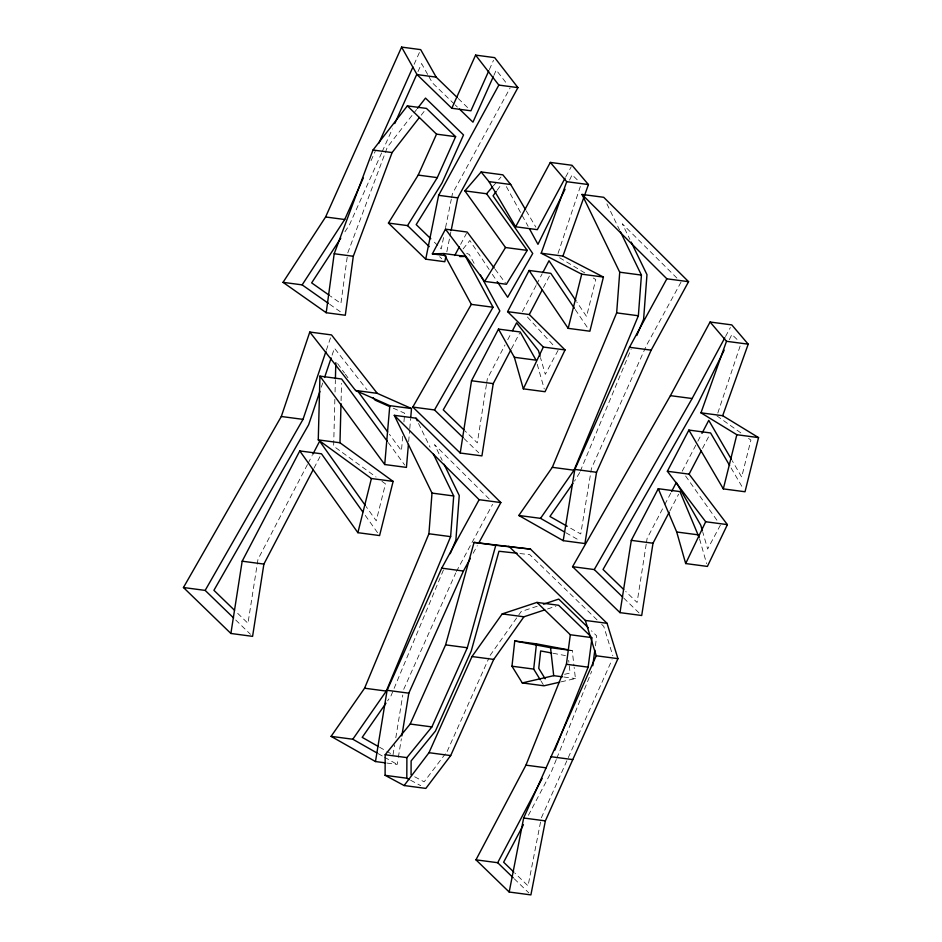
<?xml version="1.0" encoding="UTF-8"?>
<svg xmlns="http://www.w3.org/2000/svg" width="942" height="942" viewBox="0 0 942 942"><rect width="100%" height="100%" fill="white"/><g stroke="black" fill="none" stroke-linecap="round" stroke-linejoin="round"><path stroke-width="0.71" stroke-dasharray="4.71 3.53" d="M334.869 399.326L333.645 446.19L376.046 477.017M335.058 392.002L335.364 380.285M341.075 400.75L341.534 383.359M402.693 436.323L401.457 450.735L389.376 434.25M403.941 421.898L404.695 413.244L391.236 407.285M408.663 441.562L409.652 430.07M409.782 428.634L410.641 418.589M595.403 645.859L596.722 635.909L591.446 630.799M347.186 257.225L340.922 303.465L330.383 296.059M486.437 384.513L477.323 442.858L464.936 430.859M486.661 383.088L487.332 378.814L505.018 344.949M646.212 544.123L637.086 602.468L625.735 591.47M646.436 542.698L647.107 538.424L664.098 505.866M393.014 754.86L394.639 744.887M395.805 737.763L402.776 695.031M387.068 763.091L397.194 764.433L398.125 758.734M398.36 757.297L401.374 738.775M540.543 822.025L528.05 885.869L514.827 873.057M443.552 237.549L441.256 248.888L431.86 239.786M445.554 227.623L451.3 199.257M451.583 197.832L452.454 193.581L510.117 87.971M446.826 251.785L449.699 237.596M449.982 236.171L450.841 231.92M558.029 253.445L580.343 186.481M717.804 413.055L741.036 343.3M326.368 350.153L331.031 336.306M321.293 387.197L322.706 383.017M332.102 355.181L334.445 348.222L366.968 389.741M347.775 252.892L387.35 147.129L413.079 114.064M556.286 759.523L551.388 771.722L527.52 816.973M556.84 758.169L591.67 671.363M443.447 569.945L390.883 696.126L387.609 700.836M579.742 472.519L574.514 481.127M580.307 471.165L631.175 349.058M371.042 160.658L375.222 151.297M414.115 64.35L419.508 52.305M381.64 152.898L349.447 224.867L343.936 233.322M382.228 151.568L392.367 128.913M418.001 71.604L421.58 63.609L427.668 74.43M489.345 69.602L493.502 60.3M493.867 75.431L496.257 70.085L507.514 84.615M403.706 689.332L455.775 572.913M456.375 571.57L492.584 504.335M447.132 751.481L488.922 658.046M541.367 817.774L612.041 659.789M569.545 180.075L572.124 174.835L579.236 181.724M729.32 339.685L731.899 334.445L739.011 341.334M307.457 464.547L257.99 559.277L247.97 623.31L236.619 612.312M308.128 463.252L312.202 455.457M314.027 468.068L320.798 455.092M507.738 339.744L511.141 333.233M522.433 311.602L536.057 285.508M536.74 284.213L542.18 273.781M511.435 348.752L519.537 333.256M543.428 287.498L549.48 275.912M664.781 504.571L670.904 492.843M682.208 471.212L697.186 442.516M697.869 441.209L701.272 434.686M669.856 510.953L678.629 494.161M702.52 448.404L709.244 435.522M460.626 244.39L466.525 233.275M558.041 350.412L545.3 374.315L540.472 357.595M720.394 525.118L707.654 549.009L702.826 532.301M565.777 176.872L571.323 166.581M725.528 336.529L730.391 327.486M473.143 553.284L477.3 545.677M681.007 282.164L646.506 345.337L591.435 468.445L580.755 533.973L568.415 526.978M490.123 655.373L517.841 616.28M518.677 615.091L521.197 611.535L537.882 606.012M497.093 190.296L501.132 184.785M445.366 753.812L424.159 781.836L413.444 776.114M413.962 112.922L416.623 109.507M421.18 115.207L424.701 110.673M463.099 248.935L469.834 240.516L489.157 269.494M493.29 185.963L500.944 177.061M547.538 608.968L555.862 606.201M564.576 674.307L570.11 673.024L568.674 660.33M561.138 681.843L575.421 678.546L574.149 667.36M519.925 553.555L529.722 554.638L597.522 620.342M569.345 650.192L572.241 650.569L573.984 665.959M563.846 677.015L575.421 678.546M569.38 650.039L572.241 650.569M553.048 653.265L565.435 655.585M466.69 253.339L469.328 254.493L474.179 263.466M410.618 780.247L420.768 785.687M565.895 532.748L579.848 540.661M379.461 747.159L385.619 750.656M386.856 751.363L390.553 753.459M378.166 753.635L383.241 756.508M384.513 757.227L397.194 764.433M559.595 257.731L585.794 273.521M593.283 278.031L595.768 279.538L586.548 316.477L576.751 301.935M329.712 304.29L342.9 313.568M716.874 415.846L741.519 433.391M748.549 438.407L750.904 440.079L741.672 477.017L732.169 460.65M381.934 481.303L385.466 483.87L376.247 520.82L366.108 506.56M458.271 98.557L468.81 108.766M454.244 104.02L432.402 82.861L428.339 75.643M455.28 105.033L457.365 107.047M439.631 256.695L441.704 258.709M464.017 438.536L478.772 452.831M623.792 598.146L639.594 613.466M601.691 624.381L603.775 626.406L612.806 655.714M514.285 878.804L528.827 892.886M235.724 620.013L250.478 634.307M676.898 278.067L622.309 223.796L629.904 239.445M489.169 498.954L434.58 444.683L442.175 460.332M527.379 316.983L554.084 346.103M495.08 269.188L505.536 283.118M337.589 363.6L344.501 373.02M345.361 374.198L347.951 377.73M388.292 442.646L404.707 465.042M365.272 515.415L379.591 535.562M685.599 476.004L717.851 521.527M575.244 309.518L589.08 330.018M492.372 274.334L496.399 280.363M541.049 681.031L543.251 684.61M526.248 210.843L535.868 227.152M731.098 467.986L743.556 489.263M506.36 186.598L528.132 226.374M606.919 203.896L619.706 230.26M418.542 423.464L430.058 447.191M699.588 538.989L706.618 563.681M537.234 364.283L544.264 388.975"/><path stroke-width="1.41" d="M385.101 775.337L385.184 754.73L410.182 724.033L445.601 644.87L474.073 542.404L530.476 549.104L607.06 623.31L617.94 658.658L545.371 820.882L530.899 894.9L509.186 892.027L475.969 859.834L525.942 765.151L566.413 664.275L570.322 634.755L536.94 602.409L502.216 613.901L472.001 656.539L428.987 752.693L404.13 785.534L385.101 775.337L406.803 778.21L409.346 779.576M406.803 778.21L406.897 757.615L431.895 726.918L467.314 647.743L495.786 545.277L530.476 549.104M411.065 774.83L411.124 760.912L435.428 731.074L471.224 651.052L498.966 551.247L517.134 553.248M313.345 469.363L263.89 564.081L252.586 636.356L230.884 633.471L242.176 561.197L299.768 450.924L357.878 532.677L379.591 535.562L393.12 481.397L371.407 478.524L318.266 439.89L319.939 376.129L341.652 379.014L387.433 441.468M335.411 378.825L335.823 362.717M393.12 481.397L339.98 442.764L341.004 403.647M385.619 762.89L375.481 761.548L331.089 736.361L364.578 688.213L428.916 533.761L432.001 493.09L394.274 415.316L415.987 418.189L500.85 502.569L478.677 543.145M331.089 736.361L352.803 739.234L386.291 691.087L450.629 536.634L453.703 495.975L433.249 453.785M616.657 312.874L619.73 272.203L582.003 194.429L603.716 197.302L688.578 281.682L651.169 350.153L596.545 472.283L584.923 543.546L563.21 540.661L518.818 515.474L552.318 467.326L616.657 312.874L638.358 315.758L641.431 275.088L620.342 231.579M408.416 444.436L406.426 467.397L384.725 464.524L389.8 405.661L355.558 390.471L309.788 332.043L281.305 416.494L183.455 587.514L230.884 633.471M410.771 417.153L411.513 408.534L377.271 393.356L355.558 390.471M559.701 682.173L543.993 685.8L522.28 682.926L511.977 666.218L514.756 640.984L536.469 643.869L567.944 649.768M540.308 679.83L533.69 669.091L536.469 643.869M554.756 750.303L588.126 667.16L592.035 637.64M592.777 665.747L594.838 650.121M419.414 117.467L392.108 152.557L353.297 256.271L345.302 315.252L326.203 312.72L334.198 253.739L372.997 150.025L407.356 105.881L426.467 108.412L455.622 136.672L437.3 177.626L407.533 225.597L388.434 223.066L418.201 175.094L436.523 134.141L407.356 105.881M510.764 350.047L493.231 383.618L481.927 455.893L460.226 453.02L471.518 380.745L498.495 329.088L520.208 331.973L536.057 360.174L514.356 357.289L498.495 329.088M669.185 512.236L653.006 543.228L641.702 615.503L619.989 612.63L631.293 540.355L658.27 488.698L679.971 491.583L699.199 537.611M375.481 761.548L387.103 690.298L441.727 568.167L479.137 499.696L500.85 502.569M401.845 735.926L408.816 693.171L463.44 571.04L470.364 558.359M563.21 540.661L574.832 469.41L629.456 347.28L666.865 278.808L688.578 281.682M509.186 892.027L523.658 818.009L596.227 655.773L585.347 620.437L508.774 546.23M445.966 256.036L444.812 261.723L425.713 259.18L438.631 195.324L498.836 85.086L475.592 55.107L451.807 108.271L470.918 110.803L488.745 70.933M451.136 230.496L457.741 197.855L517.935 87.618L494.691 57.639L475.592 55.107M357.878 532.677L371.407 478.524M541.203 253.221L562.916 256.094L603.422 277.054L589.892 331.219L568.179 328.346L581.709 274.181L541.203 253.221L566.719 181.688L550.305 162.413L515.639 226.775L537.34 229.66L565.082 178.168M700.966 412.832L722.679 415.705L758.546 437.606L745.016 491.759L723.315 488.886L736.832 434.721L700.966 412.832L726.494 341.298L710.08 322.023L670.421 395.652L572.571 566.672L619.989 612.63M183.455 587.514L205.168 590.399L303.018 419.367L325.897 351.531M319.891 391.377L308.623 424.783L213.916 590.316L234.558 610.31M324.578 377.448L331.16 357.96M562.916 256.094L588.432 184.561L572.018 165.286L550.305 162.413M722.679 415.705L748.207 344.171L731.781 324.896L710.08 322.023M450.229 553.66L455.881 540.096L459.249 495.551L444.071 464.241M518.818 515.474L540.531 518.347L574.019 470.211L638.358 315.758M636.827 335.493L643.61 319.208L646.977 274.664L631.164 242.059M326.203 312.72L283.036 282.341L325.602 216.978L401.598 47.1L420.697 49.632L436.158 77.126L457.223 97.532M283.036 282.341L302.147 284.873L344.713 219.51L363.259 178.05M378.814 143.266L412.926 67.023M394.745 123.579L416.811 74.265M493.267 76.761L472.955 122.166L459.437 109.06M404.13 785.534L425.843 788.407L450.688 755.578L493.714 659.412L523.929 616.786L544.759 609.886M507.597 311.661L529.31 314.534L565.047 349.929L545.041 391.719L523.328 388.846L543.334 347.045L507.597 311.661L529.11 270.46L550.823 273.345L574.432 308.305M667.372 471.271L689.085 474.144L727.401 524.623L707.395 566.425L685.682 563.552L705.688 521.75L667.372 471.271L688.885 430.07L710.586 432.955L729.638 465.489M565.035 189.26L537.964 244.331L529.534 228.941M724.163 350.177L697.728 403.941L603.033 569.463L623.675 589.468M312.874 454.162L319.656 441.186L365.26 505.371M512.495 330.63L516.581 322.812L538.459 350.624L540.072 356.206M542.863 272.474L548.998 260.734L575.939 300.722M529.31 314.534L542.086 290.077M671.587 491.547L676.344 482.422L700.813 525.33L702.426 530.899M701.955 433.391L708.761 420.344L731.439 459.39M689.085 474.144L701.178 450.971M475.969 859.834L497.682 862.707L542.168 778.398M523.422 824.721L503.64 862.213L513.814 872.068M445.378 255.588L432.354 253.869L445.472 229.165L467.185 232.038L494.209 268.023M454.727 255.506L459.319 246.863M572.571 566.672L594.284 569.557L692.123 398.525L724.822 337.813M460.226 453.02L412.796 407.062L471.318 304.372L443.788 253.539L432.354 253.869M412.796 407.062L434.509 409.947L493.031 307.245L465.501 256.424L443.788 253.539M484.694 281.399L505.513 247.522L527.226 250.395L506.407 284.272L484.694 281.399L445.472 229.165M340.78 238.161L311.661 282.883L329.217 295.235M385.973 703.191L362.199 737.362L378.225 746.464M572.877 483.482L549.928 516.475L567.19 526.272M496.293 191.391L493.066 195.806L532.725 253.48L507.667 297.272L497.199 281.576M417.518 108.365L425.501 98.098L463.523 134.941L442.069 182.901L416.187 224.608L430.812 238.773M505.513 247.522L464.877 190.873L481.15 171.95L502.863 174.835L510.705 184.502L525.506 209.583M464.877 190.873L486.59 193.758L492.336 187.069M543.44 604.175L558.736 599.1L588.279 627.737M522.28 682.926L553.708 675.673L562.398 676.815M459.79 256.577L465.501 256.424M498.836 85.086L517.935 87.618M401.598 47.1L417.047 74.595L436.158 77.126M436.523 134.141L455.622 136.672M372.997 150.025L392.108 152.557M566.719 181.688L588.432 184.561M481.15 171.95L488.992 181.618L510.705 184.502M418.201 175.094L437.3 177.626M438.631 195.324L457.741 197.855M325.602 216.978L344.713 219.51M619.73 272.203L641.431 275.088M581.709 274.181L603.422 277.054M334.198 253.739L353.297 256.271M471.318 304.372L493.031 307.245M726.494 341.298L748.207 344.171M629.456 347.28L651.169 350.153M543.334 347.045L565.047 349.929M309.788 332.043L331.502 334.916L377.271 393.356M670.421 395.652L692.123 398.525M471.518 380.745L493.231 383.618M736.832 434.721L758.546 437.606M389.8 405.661L411.513 408.534M281.305 416.494L303.018 419.367M574.832 469.41L596.545 472.283M552.318 467.326L574.019 470.211M318.266 439.89L339.98 442.764M299.768 450.924L321.481 453.797L362.752 511.859M705.688 521.75L727.401 524.623M432.001 493.09L453.703 495.975M658.27 488.698L676.709 531.995L698.411 534.868M631.293 540.355L653.006 543.228M428.916 533.761L450.629 536.634M474.073 542.404L495.786 545.277M441.727 568.167L463.44 571.04M242.176 561.197L263.89 564.081M536.94 602.409L558.641 605.282L590.987 636.627M585.347 620.437L607.06 623.31M502.216 613.901L523.929 616.786M570.322 634.755L590.587 637.451M514.756 640.984L550.528 647.696L567.896 649.992M596.227 655.773L617.94 658.658M445.601 644.87L467.314 647.743M566.413 664.275L588.126 667.16M472.001 656.539L493.714 659.412M511.977 666.218L533.69 669.091M387.103 690.298L408.816 693.171M364.578 688.213L386.291 691.087M410.182 724.033L431.895 726.918M551.082 756.72L572.783 759.593M525.942 765.151L546.195 767.836M428.987 752.693L450.688 755.578M385.184 754.73L406.897 757.615M523.658 818.009L545.371 820.882M551.671 653.006L540.661 650.934L538.753 668.349L545.183 678.782M389.894 406.685L375.104 400.126L373.303 397.818M540.531 518.347L564.635 532.03M352.803 739.234L376.906 752.917M302.147 284.873L328.522 303.442M417.047 74.595L451.807 108.271M407.533 225.597L429.281 246.663M388.434 223.066L425.713 259.18M463.9 429.858L443.258 409.852L499.861 310.931L480.432 275.005M434.509 409.947L462.969 437.512M594.284 569.557L622.733 597.122M497.682 862.707L513.249 877.803M205.168 590.399L233.616 617.964M582.003 194.429L666.865 278.808M394.274 415.316L479.137 499.696M357.442 390.683L387.645 431.895M319.939 376.129L384.725 464.524M486.59 193.758L527.226 250.395M529.11 270.46L568.179 328.346M488.992 181.618L515.639 226.775M688.885 430.07L723.315 488.886M415.987 418.189L417.271 420.827M676.709 531.995L685.682 563.552M514.356 357.289L523.328 388.846M550.528 647.696L553.708 675.673"/></g></svg>
